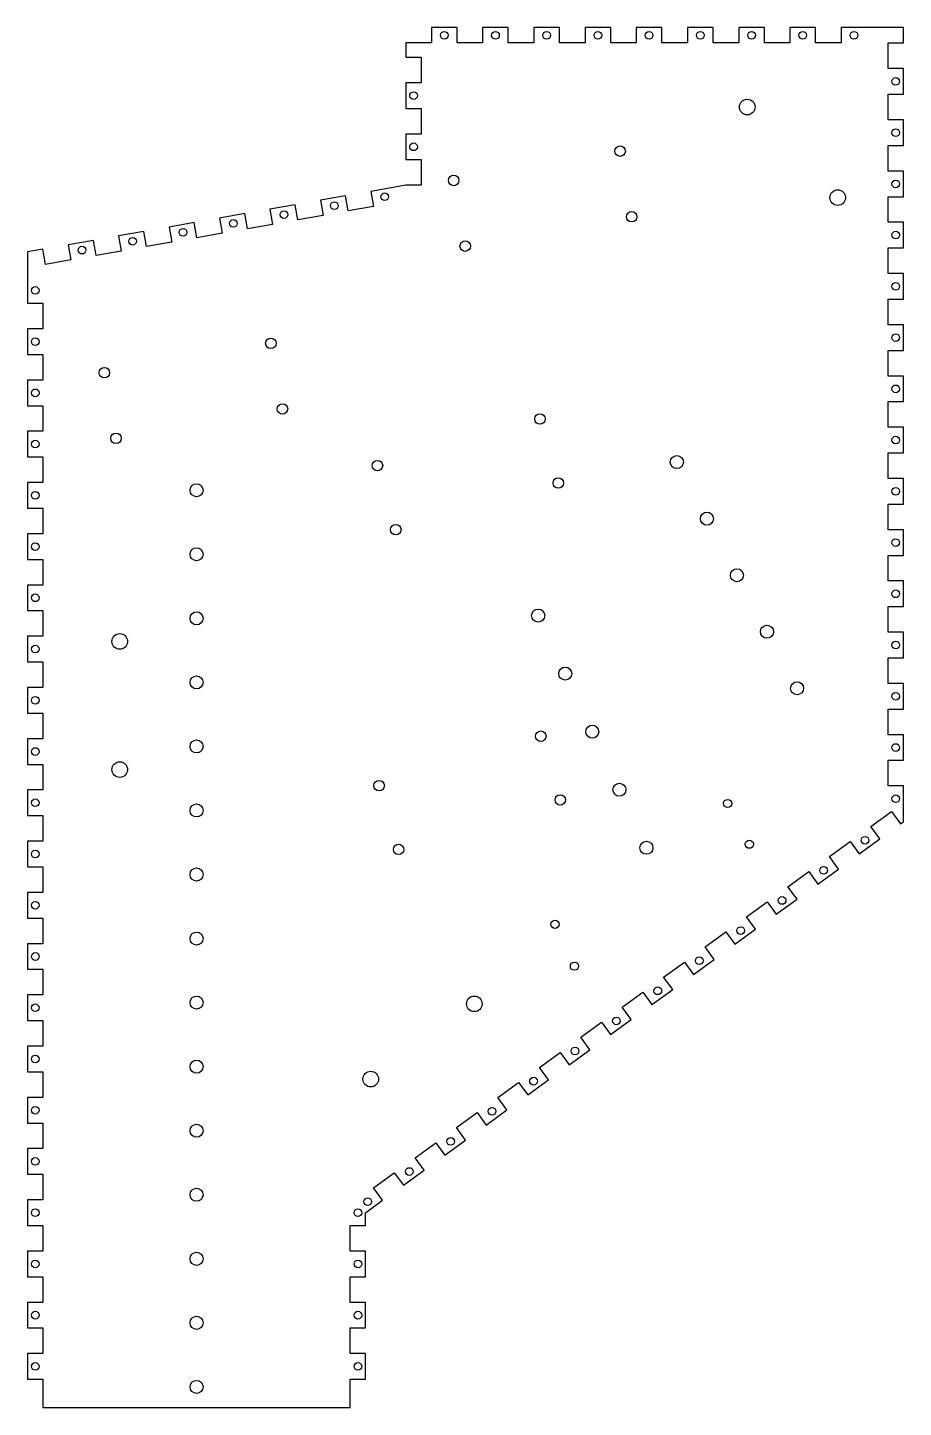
# Model space of a CAD drawing. Header units: millimetres. Extents: x -126 to 216, y 39 to 578.
import ezdxf

# ---------------------------------------------------------------- set-up
doc = ezdxf.new("R2010")
doc.units = ezdxf.units.MM

msp = doc.modelspace()

# ---------------------------------------------------------------- linework, layer by layer
msp.add_lwpolyline([(-120, 50), (-120, 39), (0, 39), (0, 50), (6, 50), (6, 60), (0, 60), (0, 70), (6, 70), (6, 80), (0, 80), (0, 90), (6, 90), (6, 100), (0, 100), (0, 110), (6, 110), (6, 115), (12.65, 119.83), (9.12, 124.68), (17.21, 130.56), (20.74, 125.71), (28.83, 131.59), (25.3, 136.44), (33.39, 142.32), (36.92, 137.46), (45.01, 143.34), (41.48, 148.19), (49.57, 154.07), (53.1, 149.22), (61.19, 155.1), (57.66, 159.95), (65.75, 165.83), (69.28, 160.97), (77.37, 166.85), (73.84, 171.71), (81.93, 177.58), (85.46, 172.73), (93.55, 178.61), (90.02, 183.46), (98.11, 189.34), (101.64, 184.49), (109.73, 190.36), (106.2, 195.22), (114.29, 201.1), (117.82, 196.24), (125.91, 202.12), (122.38, 206.97), (130.47, 212.85), (134, 208), (142.09, 213.88), (138.56, 218.73), (146.65, 224.61), (150.18, 219.75), (158.27, 225.63), (154.74, 230.48), (162.83, 236.36), (166.36, 231.51), (174.45, 237.39), (170.92, 242.24), (179.01, 248.12), (182.54, 243.26), (190.63, 249.14), (187.1, 254), (195.19, 259.87), (198.72, 255.02), (206.81, 260.9), (203.28, 265.75), (211.37, 271.63), (214.9, 266.78), (216, 267.57), (216, 281.57), (210, 281.57), (210, 291.57), (216, 291.57), (216, 301.57), (210, 301.57), (210, 311.57), (216, 311.57), (216, 321.57), (210, 321.57), (210, 331.57), (216, 331.57), (216, 341.57), (210, 341.57), (210, 351.57), (216, 351.57), (216, 361.57), (210, 361.57), (210, 371.57), (216, 371.57), (216, 381.57), (210, 381.57), (210, 391.57), (216, 391.57), (216, 401.57), (210, 401.57), (210, 411.57), (216, 411.57), (216, 421.57), (210, 421.57), (210, 431.57), (216, 431.57), (216, 441.57), (210, 441.57), (210, 451.57), (216, 451.57), (216, 461.57), (210, 461.57), (210, 471.57), (216, 471.57), (216, 481.57), (210, 481.57), (210, 491.57), (216, 491.57), (216, 501.57), (210, 501.57), (210, 511.57), (216, 511.57), (216, 521.57), (210, 521.57), (210, 531.57), (216, 531.57), (216, 541.57), (210, 541.57), (210, 551.57), (216, 551.57), (216, 561.57), (210, 561.57), (210, 571.57), (216, 571.57), (216, 577.57), (191.7, 577.57), (191.7, 571.57), (181.7, 571.57), (181.7, 577.57), (171.7, 577.57), (171.7, 571.57), (161.7, 571.57), (161.7, 577.57), (151.7, 577.57), (151.7, 571.57), (141.7, 571.57), (141.7, 577.57), (131.7, 577.57), (131.7, 571.57), (121.7, 571.57), (121.7, 577.57), (111.7, 577.57), (111.7, 571.57), (101.7, 571.57), (101.7, 577.57), (91.7, 577.57), (91.7, 571.57), (81.7, 571.57), (81.7, 577.57), (71.7, 577.57), (71.7, 571.57), (61.7, 571.57), (61.7, 577.57), (51.7, 577.57), (51.7, 571.57), (41.7, 571.57), (41.7, 577.57), (31.7, 577.57), (31.7, 571.57), (21.7, 571.57), (21.7, 566.04), (27.7, 566.04), (27.7, 556.04), (21.7, 556.04), (21.7, 546.04), (27.7, 546.04), (27.7, 536.04), (21.7, 536.04), (21.7, 526.04), (27.7, 526.04), (27.7, 516.04), (21.7, 516.04), (8.03, 513.63), (9.07, 507.72), (-0.78, 505.99), (-1.82, 511.9), (-11.67, 510.16), (-10.63, 504.25), (-20.48, 502.51), (-21.52, 508.42), (-31.37, 506.69), (-30.33, 500.78), (-40.17, 499.04), (-41.22, 504.95), (-51.06, 503.21), (-50.02, 497.3), (-59.87, 495.57), (-60.91, 501.48), (-70.76, 499.74), (-69.72, 493.83), (-79.57, 492.1), (-80.61, 498), (-90.46, 496.27), (-89.41, 490.36), (-99.26, 488.62), (-100.3, 494.53), (-110.15, 492.79), (-109.11, 486.89), (-118.96, 485.15), (-120, 491.06), (-126, 490), (-126, 470), (-120, 470), (-120, 460), (-126, 460), (-126, 450), (-120, 450), (-120, 440), (-126, 440), (-126, 430), (-120, 430), (-120, 420), (-126, 420), (-126, 410), (-120, 410), (-120, 400), (-126, 400), (-126, 390), (-120, 390), (-120, 380), (-126, 380), (-126, 370), (-120, 370), (-120, 360), (-126, 360), (-126, 350), (-120, 350), (-120, 340), (-126, 340), (-126, 330), (-120, 330), (-120, 320), (-126, 320), (-126, 310), (-120, 310), (-120, 300), (-126, 300), (-126, 290), (-120, 290), (-120, 280), (-126, 280), (-126, 270), (-120, 270), (-120, 260), (-126, 260), (-126, 250), (-120, 250), (-120, 240), (-126, 240), (-126, 230), (-120, 230), (-120, 220), (-126, 220), (-126, 210), (-120, 210), (-120, 200), (-126, 200), (-126, 190), (-120, 190), (-120, 180), (-126, 180), (-126, 170), (-120, 170), (-120, 160), (-126, 160), (-126, 150), (-120, 150), (-120, 140), (-126, 140), (-126, 130), (-120, 130), (-120, 120), (-126, 120), (-126, 110), (-120, 110), (-120, 100), (-126, 100), (-126, 90), (-120, 90), (-120, 80), (-126, 80), (-126, 70), (-120, 70), (-120, 60), (-126, 60), (-126, 50)], close=True)
for centre, radius in [((36.7, 574.57), 1.5), ((56.7, 574.57), 1.5), ((76.7, 574.57), 1.5), ((96.7, 574.57), 1.5), ((116.7, 574.57), 1.5), ((136.7, 574.57), 1.5), ((156.7, 574.57), 1.5), ((176.7, 574.57), 1.5), ((196.7, 574.57), 1.5), ((213, 556.57), 1.5), ((24.7, 551.04), 1.5), ((155, 546.57), 3.05), ((213, 536.57), 1.5), ((24.7, 531.04), 1.5), ((105.38, 529.36), 2.05), ((40.38, 517.9), 2.05), ((213, 516.57), 1.5), ((13.47, 511.55), 1.5), ((190.36, 511.22), 3.05), ((-6.23, 508.07), 1.5), ((-45.62, 501.13), 1.5), ((-25.92, 504.6), 1.5), ((109.9, 503.75), 2.05), ((-85.01, 494.18), 1.5), ((-65.31, 497.65), 1.5), ((213, 496.57), 1.5), ((-104.71, 490.71), 1.5), ((44.9, 492.29), 2.05), ((-123, 475), 1.5), ((213, 476.57), 1.5), ((213, 456.57), 1.5), ((-123, 455), 1.5), ((-31, 454.34), 2.05), ((-96, 442.88), 2.05), ((-123, 435), 1.5), ((213, 436.57), 1.5), ((-26.49, 428.73), 2.05), ((74.06, 424.8), 2.05), ((-123, 415), 1.5), ((-91.49, 417.27), 2.05), ((213, 416.57), 1.5), ((127.52, 407.97), 2.55), ((10.61, 406.61), 2.05), ((-60, 397), 2.55), ((81.22, 399.81), 2.05), ((-123, 395), 1.5), ((213, 396.57), 1.5), ((139.26, 385.9), 2.55), ((17.78, 381.62), 2.05), ((213, 376.57), 1.5), ((-123, 375), 1.5), ((-60, 372), 2.55), ((151, 363.82), 2.55), ((-123, 355), 1.5), ((213, 356.57), 1.5), ((73.38, 348.07), 2.55), ((-60, 347), 2.55), ((-90, 337.96), 3.05), ((162.73, 341.75), 2.55), ((-123, 335), 1.5), ((213, 336.57), 1.5), ((-60, 322), 2.55), ((83.94, 325.41), 2.55), ((174.47, 319.68), 2.55), ((213, 316.57), 1.5), ((-123, 315), 1.5), ((74.39, 300.97), 2.05), ((94.51, 302.75), 2.55), ((-123, 295), 1.5), ((-60, 297), 2.55), ((213, 296.57), 1.5), ((-90, 287.96), 3.05), ((11.28, 281.68), 2.05), ((105.08, 280.09), 2.55), ((-123, 275), 1.5), ((82, 276.11), 2.05), ((147.41, 274.71), 1.6), ((213, 276.57), 1.5), ((-60, 272), 2.55), ((18.88, 256.81), 2.05), ((115.64, 257.43), 2.55), ((155.86, 258.82), 1.6), ((201, 260.39), 1.5), ((-123, 255), 1.5), ((-60, 247), 2.55), ((184.82, 248.63), 1.5), ((168.64, 236.87), 1.5), ((-123, 235), 1.5), ((79.93, 227.54), 1.6), ((152.46, 225.12), 1.5), ((-60, 222), 2.55), ((-123, 215), 1.5), ((87.54, 211.23), 1.6), ((136.28, 213.36), 1.5), ((-60, 197), 2.55), ((48.45, 196.52), 3.05), ((120.1, 201.61), 1.5), ((-123, 195), 1.5), ((103.92, 189.85), 1.5), ((87.74, 178.1), 1.5), ((-123, 175), 1.5), ((-60, 172), 2.55), ((8, 167.13), 3.05), ((71.56, 166.34), 1.5), ((-123, 155), 1.5), ((55.38, 154.58), 1.5), ((-60, 147), 2.55), ((39.2, 142.83), 1.5), ((-123, 135), 1.5), ((23.02, 131.07), 1.5), ((-60, 122), 2.55), ((6.84, 119.32), 1.5), ((-123, 115), 1.5), ((3, 115), 1.5), ((-60, 97), 2.55), ((-123, 95), 1.5), ((3, 95), 1.5), ((-123, 75), 1.5), ((3, 75), 1.5), ((-60, 72), 2.55), ((-123, 55), 1.5), ((3, 55), 1.5), ((-60, 47), 2.55)]:
    msp.add_circle(centre, radius)

doc.saveas('drawing.dxf')
